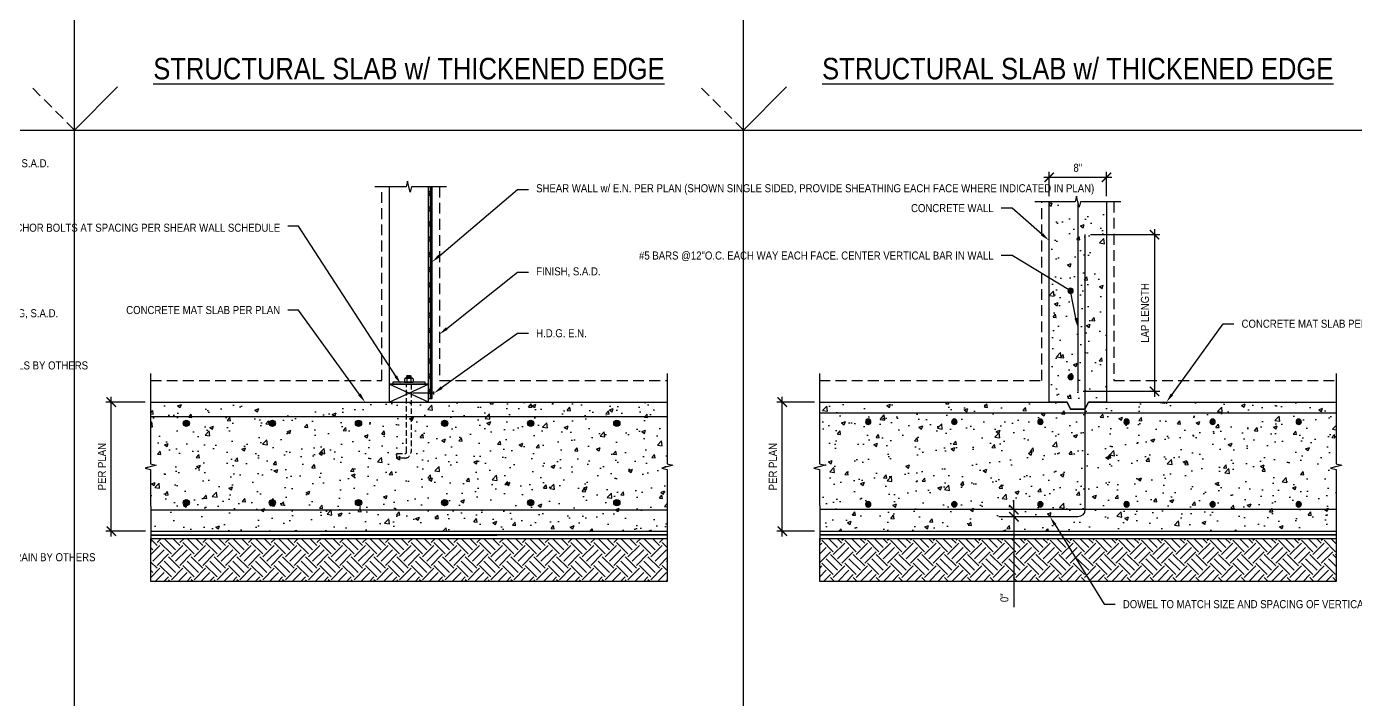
# Model space of a CAD drawing. Header units: inches. Extents: x -2661 to 42767, y -1222 to 9099.
# Drawn here: x -395.4 to -210.2, y 920.2 to 1014 of the extents above; entities that cross this region are included whole.
import ezdxf
from ezdxf import colors
from ezdxf.entities.mleader import LeaderData, LeaderLine
from ezdxf.math import Vec2, Vec3

# ---------------------------------------------------------------- set-up
doc = ezdxf.new("R2010")
doc.units = ezdxf.units.IN
doc.header["$LTSCALE"] = 12
doc.header["$MEASUREMENT"] = 0
doc.header["$PDMODE"] = 3
for name, pattern in [('HIDDEN', [0.375, 0.25, -0.125]), ('HIDDEN2', [0.1875, 0.125, -0.0625]), ('HIDDEN4', [0.09375, 0.0625, -0.03125])]:
    doc.linetypes.add(name, pattern=pattern)
doc.layers.get('0').update_dxf_attribs({"linetype": 'CONTINUOUS'})
doc.layers.get('DefPoints').update_dxf_attribs({"color": 251, "linetype": 'CONTINUOUS'})
for name, color, linetype, plot in [('DESIGNER COMMENTS', 221, 'CONTINUOUS', False), ('NON-PLOT', 253, 'CONTINUOUS', False), ('S-ANNO-GRID-NONPLOT', 251, 'CONTINUOUS', False)]:
    doc.layers.add(name, color=color, linetype=linetype, plot=plot)
for name, color, linetype in [('S-ANNO-DIMS', 2, 'CONTINUOUS'), ('S-ANNO-NOTE', 4, 'CONTINUOUS'), ('S-ARCH', 1, 'CONTINUOUS'), ('S-ARCH-FINISHES', 1, 'HIDDEN2'), ('S-BOLT', 2, 'CONTINUOUS'), ('S-BREAK', 2, 'CONTINUOUS'), ('S-CONC', 4, 'CONTINUOUS'), ('S-MEMBRANE', 6, 'HIDDEN'), ('S-NAIL', 2, 'CONTINUOUS'), ('S-REBAR', 7, 'CONTINUOUS'), ('S-SIMPSON', 2, 'CONTINUOUS'), ('S-WOOD', 3, 'CONTINUOUS')]:
    doc.layers.add(name, color=color, linetype=linetype)
doc.layers.add('S-ANNO-NONPLOT', color=253, linetype='CONTINUOUS', plot=False, transparency=0.5)
doc.layers.add('S-HATCH-SOIL', color=7, linetype='CONTINUOUS', true_color=0x8f8f8f, transparency=0.8)
doc.layers.add('S-HATCH2', color=2, linetype='CONTINUOUS', transparency=0.5)
doc.styles.add('Arial', font='arial.ttf', dxfattribs={"width": 0.85})
doc.dimstyles.new('DIM-12_Se', dxfattribs={"dimscale": 12, "dimtxt": 0.09375, "dimasz": 0.109375, "dimexe": 0.0625, "dimexo": 0.0625, "dimgap": 0.0625, "dimtad": 1, "dimdec": 4, "dimzin": 11, "dimdsep": 46, "dimlunit": 4, "dimtxsty": 'Arial', "dimblk": 'ARCHTICK', "dimcen": 0.125, "dimdle": 0.0625, "dimclrd": 256, "dimclre": 256, "dimclrt": 4, "dimadec": 0, "dimazin": 0, "dimtfac": 0.75, "dimtdec": 4, "dimtmove": 0, "dimatfit": 3, "dimfxl": 1, "dimfrac": 1, "dimtolj": 1, "dimtzin": 0, "dimarcsym": 0})
pattern_1 = [(50, (0, 0), (5.379451, -0.470641), [0.5625, -6.1875]), (355, (0, 0), (-1.040635, 5.64144), [0.45, -4.95]), (100.45144, (0.4483, -0.039), (4.338816, 5.1708), [0.478051, -5.258566]), (46.1842, (0, 1.5), (8.00431, -1.241395), [0.84375, -9.28125]), (96.6356, (0.667, 1.3966), (7.009965, 7.30589), [0.71708, -7.88785]), (351.1842, (0, 1.5), (7.009965, 7.30589), [0.675, -7.425]), (21, (0.75, 1.125), (4.476803, -3.019642), [0.5625, -6.1875]), (326, (0.75, 1.125), (1.824865, 5.438625), [0.45, -4.95]), (71.45144, (1.123, 0.8734), (6.301668, 2.418984), [0.47805, -5.258566]), (37.5, (0, 0), (0.091199, 2.496704), [0, -4.89, 0, -5.025, 0, -4.96875]), (7.5, (0, 0), (1.9730215, 2.958088), [0, -2.865, 0, -4.7775, 0, -1.89375]), (327.5, (-1.6725, 0), (4.0036683, -0.1691615), [0, -1.875, 0, -5.85, 0, -7.7625]), (317.5, (-2.4225, 0), (4.373896, 0.750787), [0, -2.4375, 0, -3.885, 0, -5.5125])]

# ---------------------------------------------------------------- blocks, each defined once
blk = doc.blocks.new('Se_24x36_STARTERS_GRID')
for p, q in [((-279.63, -92), (-279.63, 276)), ((-186.42, -92), (-186.42, 276)), ((-279.63, 0), (-273.63, 6)), ((-186.42, 0), (-180.42, 6)), ((-372.84, 0), (-279.63, 0)), ((-279.63, 0), (-186.42, 0)), ((-186.42, 0), (-93.21, 0))]:
    blk.add_line(p, q)
at = {"linetype": 'HIDDEN2'}
for p, q in [((-279.63, 0), (-285.63, 6)), ((-186.42, 0), (-192.42, 6))]:
    blk.add_line(p, q, dxfattribs=at)
blk = doc.blocks.new('_Integral')
at = {"color": 0, "linetype": 'ByBlock', "lineweight": -2}
for centre, start, end in [((0.44, -0.09), 102, 168), ((-0.44, 0.09), 282, 348)]:
    blk.add_arc(centre, 0.454, start, end, dxfattribs=at)
blk = doc.blocks.new('_ARCHTICK')
at = {"color": 0, "linetype": 'ByBlock', "const_width": 0.15}
blk.add_lwpolyline([(-0.5, -0.5), (0.5, 0.5)], dxfattribs=at)
blk = doc.blocks.new('*D2035')
at = {"layer": 'DefPoints', "color": 0, "transparency": 16777216}
for p in [(-244.91, 992.96), (-252.91, 989.56), (-244.91, 989.56)]:
    blk.add_point(p, dxfattribs=at)
at = {"layer": 'S-ANNO-DIMS', "lineweight": -2, "transparency": 16777216}
for p, q in [((-253.66, 992.96), (-244.16, 992.96)), ((-252.91, 990.31), (-252.91, 993.71)), ((-244.91, 990.31), (-244.91, 993.71))]:
    blk.add_line(p, q, dxfattribs=at)
at = {"layer": 'S-ANNO-DIMS', "lineweight": -2, "transparency": 16777216, "xscale": 1.3125, "yscale": 1.3125, "zscale": 1.3125, "rotation": 180}
blk.add_blockref('_ARCHTICK', (-252.91, 992.96), dxfattribs=at)
at = {"layer": 'S-ANNO-DIMS', "lineweight": -2, "transparency": 16777216, "xscale": 1.3125, "yscale": 1.3125, "zscale": 1.3125}
blk.add_blockref('_ARCHTICK', (-244.91, 992.96), dxfattribs=at)
at = {"layer": 'S-ANNO-DIMS', "color": 4, "transparency": 16777216, "insert": (-248.91, 994.28), "char_height": 1.125, "attachment_point": 5, "style": 'Arial'}
blk.add_mtext('\\A1;8"', dxfattribs=at)
blk = doc.blocks.new('*U521')
h = blk.add_hatch(color=256)
h.dxf.hatch_style = 1
h.paths.add_polyline_path([(0.375, 0, 1), (-0.375, 0, 1)])
at = {"color": 0}
blk.add_circle((0, 0), 0.375, dxfattribs=at)
blk = doc.blocks.new('*U287')
h = blk.add_hatch(color=256)
h.dxf.hatch_style = 1
h.paths.add_polyline_path([(0.4375, 0, 1), (-0.4375, 0, 1)])
at = {"color": 0}
blk.add_circle((0, 0), 0.4375, dxfattribs=at)
blk = doc.blocks.new('*U1292')
at = {"color": 3}
blk.add_line((0.2, 0.25), (-0.2, 0.25), dxfattribs=at)
blk.add_line((0, 0.25), (0, -2.75))
blk = doc.blocks.new('*U1287')
blk.add_lwpolyline([(2.5, -5.5), (0, -5.5), (0, 0), (2.5, 0)], close=True)
at = {"layer": 'S-WOOD', "color": 2}
for p, q in [((2.5, -5.5), (0, 0)), ((2.5, 0), (0, -5.5))]:
    blk.add_line(p, q, dxfattribs=at)
blk = doc.blocks.new('NUT-SM-THREADS-new')
for p, q in [((-0.94, 0.81), (-0.94, 0)), ((-0.94, 0), (-0.84, 0)), ((-0.84, 0), (0.84, 0)), ((-0.7, 0.94), (0.7, 0.94)), ((0.39, 1.44), (-0.5, 1.44)), ((-0.5, 1.44), (-0.39, 1.37)), ((-0.5, 1.31), (-0.39, 1.37)), ((0.5, 1.25), (-0.5, 1.31)), ((-0.5, 1.31), (-0.39, 1.25)), ((-0.5, 1.19), (-0.39, 1.25)), ((0.5, 1.12), (-0.5, 1.19)), ((-0.5, 1.19), (-0.39, 1.12)), ((-0.5, 1.06), (-0.39, 1.12)), ((0.5, 1), (-0.5, 1.06)), ((-0.5, 1.06), (-0.39, 1)), ((-0.5, 0.94), (-0.39, 1)), ((-0.47, 0.81), (-0.47, 0)), ((-0.39, 1.37), (0.39, 1.31)), ((-0.39, 1.25), (0.39, 1.19)), ((-0.39, 1.12), (0.39, 1.06)), ((-0.39, 1), (0.39, 0.94)), ((0.5, 1.37), (-0.09, 1.41)), ((0.39, 1.44), (0.39, 1.44)), ((0.39, 1.44), (0.5, 1.37)), ((0.39, 1.31), (0.5, 1.37)), ((0.39, 1.31), (0.5, 1.25)), ((0.39, 1.19), (0.5, 1.25)), ((0.39, 1.19), (0.5, 1.12)), ((0.39, 1.06), (0.5, 1.12)), ((0.39, 1.06), (0.5, 1)), ((0.39, 0.94), (0.5, 1)), ((0.47, 0.81), (0.47, 0)), ((0.84, 0), (0.94, 0)), ((0.94, 0.81), (0.94, 0))]:
    blk.add_line(p, q)
for centre, radius, start, end in [((-0.7, 0.65), 0.283, 33.8901, 146.1099), ((0, -0.01), 0.943, 60.1583, 119.8417), ((0.7, 0.65), 0.283, 33.8901, 146.1099)]:
    blk.add_arc(centre, radius, start, end)
blk = doc.blocks.new('NUT-w-4.5in-WASHER')
at = {"layer": 'S-BOLT'}
blk.add_lwpolyline([(-2.25, 0), (2.25, 0), (2.25, 0.25), (-2.25, 0.25)], close=True, dxfattribs=at)
at = {"layer": 'S-BOLT', "xscale": 0.625, "yscale": 0.625, "zscale": 0.625}
blk.add_blockref('NUT-SM-THREADS-new', (0, 0.25), dxfattribs=at)
blk = doc.blocks.new('*D2036')
at = {"layer": 'DefPoints', "color": 0, "transparency": 16777216}
for p in [(-383.61, 961.64), (-378.12, 961.64), (-378.11, 943.64)]:
    blk.add_point(p, dxfattribs=at)
at = {"layer": 'S-ANNO-DIMS', "lineweight": -2, "transparency": 16777216}
for p, q in [((-378.87, 961.64), (-384.36, 961.64)), ((-383.61, 942.89), (-383.61, 962.39)), ((-378.86, 943.64), (-384.36, 943.64))]:
    blk.add_line(p, q, dxfattribs=at)
at = {"layer": 'S-ANNO-DIMS', "lineweight": -2, "transparency": 16777216, "xscale": 1.3125, "yscale": 1.3125, "zscale": 1.3125}
for p, rotation in [((-383.61, 961.64), 90), ((-383.61, 943.64), 270)]:
    blk.add_blockref('_ARCHTICK', p, dxfattribs=dict(at, rotation=rotation))
at = {"layer": 'S-ANNO-DIMS', "color": 4, "transparency": 16777216, "insert": (-384.92, 952.64), "char_height": 1.125, "attachment_point": 5, "rotation": 90, "style": 'Arial'}
blk.add_mtext('\\A1;PER PLAN', dxfattribs=at)
blk = doc.blocks.new('*D2019')
at = {"layer": 'DefPoints', "color": 0, "transparency": 16777216}
for p in [(-290.1, 961.64), (-284.88, 961.64), (-284.88, 943.64)]:
    blk.add_point(p, dxfattribs=at)
at = {"layer": 'S-ANNO-DIMS', "lineweight": -2, "transparency": 16777216}
for p, q in [((-285.63, 961.64), (-290.85, 961.64)), ((-290.1, 942.89), (-290.1, 962.39)), ((-285.63, 943.64), (-290.85, 943.64))]:
    blk.add_line(p, q, dxfattribs=at)
at = {"layer": 'S-ANNO-DIMS', "lineweight": -2, "transparency": 16777216, "xscale": 1.3125, "yscale": 1.3125, "zscale": 1.3125}
for p, rotation in [((-290.1, 961.64), 90), ((-290.1, 943.64), 270)]:
    blk.add_blockref('_ARCHTICK', p, dxfattribs=dict(at, rotation=rotation))
at = {"layer": 'S-ANNO-DIMS', "color": 4, "transparency": 16777216, "insert": (-291.41, 952.64), "char_height": 1.125, "attachment_point": 5, "rotation": 90, "style": 'Arial'}
blk.add_mtext('\\A1;PER PLAN', dxfattribs=at)
blk = doc.blocks.new('*D2037')
at = {"layer": 'DefPoints', "color": 0, "transparency": 16777216}
for p in [(-257.82, 946.65), (-257.14, 946.65), (-256.25, 945.65)]:
    blk.add_point(p, dxfattribs=at)
at = {"layer": 'S-ANNO-DIMS', "lineweight": -2, "transparency": 16777216}
for p, q in [((-257.89, 946.65), (-258.57, 946.65)), ((-257.82, 946.65), (-257.82, 947.96)), ((-257.82, 946.65), (-257.82, 945.65)), ((-257, 945.65), (-258.57, 945.65)), ((-257.82, 945.65), (-257.82, 933.07))]:
    blk.add_line(p, q, dxfattribs=at)
at = {"layer": 'S-ANNO-DIMS', "lineweight": -2, "transparency": 16777216, "xscale": 1.3125, "yscale": 1.3125, "zscale": 1.3125}
for p, rotation in [((-257.82, 946.65), 270), ((-257.82, 945.65), 90)]:
    blk.add_blockref('_ARCHTICK', p, dxfattribs=dict(at, rotation=rotation))
at = {"layer": 'S-ANNO-DIMS', "color": 4, "transparency": 16777216, "insert": (-259.14, 934.37), "char_height": 1.125, "attachment_point": 5, "rotation": 90, "style": 'Arial'}
blk.add_mtext('\\A1;0"', dxfattribs=at)
blk = doc.blocks.new('*D2174')
at = {"layer": 'DefPoints', "color": 0, "transparency": 16777216}
for p in [(-247.91, 984.98), (-248.91, 963.14), (-238.22, 963.14)]:
    blk.add_point(p, dxfattribs=at)
at = {"layer": 'S-ANNO-DIMS', "lineweight": -2, "transparency": 16777216}
for p, q in [((-238.22, 985.73), (-238.22, 962.39)), ((-247.16, 984.98), (-237.47, 984.98)), ((-248.16, 963.14), (-237.47, 963.14))]:
    blk.add_line(p, q, dxfattribs=at)
at = {"layer": 'S-ANNO-DIMS', "lineweight": -2, "transparency": 16777216, "xscale": 1.3125, "yscale": 1.3125, "zscale": 1.3125}
for p, rotation in [((-238.22, 984.98), 90), ((-238.22, 963.14), 270)]:
    blk.add_blockref('_ARCHTICK', p, dxfattribs=dict(at, rotation=rotation))
at = {"layer": 'S-ANNO-DIMS', "color": 4, "transparency": 16777216, "insert": (-239.55, 974.06), "char_height": 1.125, "attachment_point": 5, "rotation": 90, "style": 'Arial'}
blk.add_mtext('\\A1;LAP LENGTH', dxfattribs=at)

msp = doc.modelspace()

# ---------------------------------------------------------------- hatches: boundary and pattern name
at = {"layer": 'S-HATCH-SOIL'}
h = msp.add_hatch(dxfattribs=at)
h.set_pattern_fill('EARTH', color=256, scale=9, angle=45, style=0)
h.set_pattern_definition([(45, (-28136.8284, -862.1279), (0, 3.18198052), [2.25, -2.25]), (45, (-28137.425, -861.5313), (0, 3.18198052), [2.25, -2.25]), (45, (-28138.0217, -860.9346), (0, 3.18198052), [2.25, -2.25]), (135, (-28138.0217, -860.537), (-3.18198052, 4e-16), [2.25, -2.25]), (135, (-28137.425, -859.9403), (-3.18198052, 4e-16), [2.25, -2.25]), (135, (-28136.8284, -859.3437), (-3.18198052, 4e-16), [2.25, -2.25])])
h.paths.add_polyline_path([(-378.09951, 942.63851), (-306.12272, 942.63851), (-306.12272, 936.63851), (-378.09951, 936.63851)])
h = msp.add_hatch(dxfattribs=at)
h.set_pattern_fill('EARTH', color=256, scale=9, angle=45, style=0)
h.set_pattern_definition([(45, (-3842.4329, -623.1635), (2e-16, 3.1819805), [2.25, -2.25]), (45, (-3843.0295, -622.567), (2e-16, 3.1819805), [2.25, -2.25]), (45, (-3843.626, -621.9703), (2e-16, 3.1819805), [2.25, -2.25]), (135, (-3843.626, -621.5725), (-3.1819805, 7e-16), [2.25, -2.25]), (135, (-3843.0295, -620.976), (-3.1819805, 7e-16), [2.25, -2.25]), (135, (-3842.4329, -620.3793), (-3.1819805, 7e-16), [2.25, -2.25])])
h.paths.add_polyline_path([(-284.8745, 942.63851), (-212.91363, 942.63851), (-212.91363, 936.63851), (-284.8745, 936.63851)])
at = {"layer": 'S-HATCH2'}
h = msp.add_hatch(dxfattribs=at)
h.set_pattern_fill('AR-CONC', color=256, scale=0.75, style=0)
h.set_pattern_definition([(50, (-1256.657, 2171.4186), (5.379451, -0.470641), [0.5625, -6.1875]), (355, (-1256.657, 2171.4186), (-1.040635, 5.641441), [0.45, -4.95]), (100.45144, (-1256.209, 2171.3794), (4.338816, 5.1708), [0.478051, -5.258566]), (46.1842, (-1256.657, 2172.9186), (8.00431, -1.241395), [0.84375, -9.28125]), (96.63564, (-1255.99, 2172.815), (7.009965, 7.30589), [0.717078, -7.887853]), (351.18416, (-1256.657, 2172.919), (7.009965, 7.30589), [0.675, -7.425]), (21, (-1255.907, 2172.5436), (4.476803, -3.019642), [0.5625, -6.1875]), (326, (-1255.907, 2172.5436), (1.824865, 5.438625), [0.45, -4.95]), (71.45144, (-1255.534, 2172.292), (6.301668, 2.418984), [0.478051, -5.258566]), (37.5, (-1256.6572, 2171.4186), (0.091199, 2.496704), [0, -4.89, 0, -5.025, 0, -4.96875]), (7.5, (-1256.6572, 2171.4186), (1.9730215, 2.958088), [0, -2.865, 0, -4.7775, 0, -1.89375]), (327.5, (-1258.3297, 2171.4186), (4.0036683, -0.1691615), [0, -1.875, 0, -5.85, 0, -7.7625]), (317.5, (-1259.0797, 2171.4186), (4.373896, 0.750787), [0, -2.4375, 0, -3.885, 0, -5.5125])])
h.paths.add_polyline_path([(-244.91363, 989.56197), (-248.53505, 989.56197), (-248.72434, 988.78362), (-249.10291, 990.34033), (-249.2922, 989.56197), (-252.91363, 989.56197), (-252.91363, 961.63851), (-250.41363, 961.63851), (-249.91363, 960.63851), (-247.91363, 960.63851), (-247.41363, 961.63851), (-244.91363, 961.63851)])
h = msp.add_hatch(dxfattribs=at)
h.set_pattern_fill('AR-CONC', color=256, scale=0.75, style=0)
h.set_pattern_definition(pattern_1)
h.paths.add_polyline_path([(-378.12272, 961.63851), (-378.12272, 953.01709), (-377.34437, 952.8278), (-378.90108, 952.44922), (-378.12272, 952.25994), (-378.10936, 943.63851), (-306.12058, 943.63851), (-306.12617, 952.25994), (-306.90452, 952.44922), (-305.34782, 952.8278), (-306.12617, 953.01709), (-306.12617, 961.63851)])
h = msp.add_hatch(dxfattribs=at)
h.set_pattern_fill('AR-CONC', color=256, scale=0.75, style=0)
h.set_pattern_definition(pattern_1)
h.paths.add_polyline_path([(-212.91363, 952.25994), (-213.69198, 952.44922), (-212.13527, 952.8278), (-212.91363, 953.01709), (-212.91363, 961.63851), (-247.41363, 961.63851), (-247.91363, 960.63851), (-249.91363, 960.63851), (-250.41363, 961.63851), (-284.91363, 961.63851), (-284.91363, 953.01709), (-284.13527, 952.8278), (-285.69198, 952.44922), (-284.91363, 952.25994), (-284.8803, 943.63851), (-212.91363, 943.63851)])
at = {"layer": 'S-WOOD'}
h = msp.add_hatch(dxfattribs=at)
h.set_pattern_fill('PLAST', color=1, scale=6, angle=-45, style=0)
h.set_pattern_definition([(315, (-339.386, 963.0135), (1.06066, 1.06066), []), (315, (-339.2535, 963.1461), (1.06066, 1.06066), []), (315, (-339.1209, 963.2787), (1.06066, 1.06066), [])])
h.paths.add_polyline_path([(-339.38605, 991.65514), (-339.38605, 962.13851), (-338.88605, 962.13851), (-338.88605, 991.65514)])

# ---------------------------------------------------------------- linework, layer by layer
at = {"layer": 'NON-PLOT'}
msp.add_line((-284.91363, 943.13851), (-212.91363, 943.13851), dxfattribs=at)
at = {"layer": 'S-ANNO-NONPLOT', "linetype": 'ByBlock'}
msp.add_lwpolyline([(-284.8745, 942.63851), (-212.91363, 942.63851), (-212.91363, 936.63851), (-284.8745, 936.63851)], close=True, dxfattribs=at)
at = {"layer": 'S-ANNO-NOTE', "linetype": 'HIDDEN2', "const_width": 0.25}
msp.add_lwpolyline([(-306.12272, 943.13851), (-378.11373, 943.08665)], dxfattribs=at)
at = {"layer": 'S-ARCH', "linetype": 'HIDDEN2'}
for points in [[(-378.12272, 964.63851), (-345.88605, 964.63851), (-345.88605, 991.65514)], [(-337.88605, 991.65514), (-337.88605, 964.63851), (-306.12617, 964.63851)]]:
    msp.add_lwpolyline(points, dxfattribs=at)
at = {"layer": 'S-ARCH-FINISHES'}
for points in [[(-284.91363, 964.63851), (-253.91363, 964.63851), (-253.91363, 989.56197)], [(-243.91363, 989.56197), (-243.91363, 964.63851), (-212.91363, 964.63851)]]:
    msp.add_lwpolyline(points, dxfattribs=at)
at = {"layer": 'S-BREAK'}
for points in [[(-336.88605, 991.65514), (-341.75748, 991.65514), (-341.94677, 990.87679), (-342.32534, 992.4335), (-342.51463, 991.65514), (-346.88605, 991.65514)], [(-242.91363, 989.56197), (-248.53505, 989.56197), (-248.72434, 988.78362), (-249.10291, 990.34033), (-249.2922, 989.56197), (-254.91363, 989.56197)], [(-378.12272, 965.63851), (-378.12272, 953.01709), (-377.34437, 952.8278), (-378.90108, 952.44922), (-378.12272, 952.25994), (-378.10696, 942.08666)], [(-306.12617, 965.63851), (-306.12617, 953.01709), (-305.34782, 952.8278), (-306.90452, 952.44922), (-306.12617, 952.25994), (-306.1196, 942.13851)], [(-284.91363, 965.63851), (-284.91363, 953.01709), (-284.13527, 952.8278), (-285.69198, 952.44922), (-284.91363, 952.25994), (-284.8745, 942.13851)], [(-212.91363, 965.63851), (-212.91363, 953.01709), (-212.13527, 952.8278), (-213.69198, 952.44922), (-212.91363, 952.25994), (-212.91363, 942.13851)]]:
    msp.add_lwpolyline(points, dxfattribs=at)
at = {"layer": 'S-CONC'}
for p, q in [((-378.12272, 961.63851), (-306.12617, 961.63851)), ((-378.11895, 943.63851), (-306.1224, 943.63851)), ((-284.91363, 943.63851), (-212.91363, 943.63851))]:
    msp.add_line(p, q, dxfattribs=at)
for points in [[(-244.91363, 989.56197), (-244.91363, 961.63851), (-247.41363, 961.63851), (-247.91363, 960.63851), (-249.91363, 960.63851), (-250.41363, 961.63851), (-252.91363, 961.63851), (-252.91363, 989.56197)], [(-284.91363, 961.63851), (-250.41363, 961.63851), (-249.91363, 960.63851), (-247.91363, 960.63851), (-247.41363, 961.63851), (-212.91363, 961.63851)]]:
    msp.add_lwpolyline(points, dxfattribs=at)
at = {"layer": 'S-HATCH-SOIL'}
msp.add_line((-378.11895, 943.63851), (-306.1224, 943.63851), dxfattribs=at)
msp.add_lwpolyline([(-378.09951, 942.63851), (-306.12272, 942.63851), (-306.12272, 936.63851), (-378.09951, 936.63851)], close=True, dxfattribs=at)
at = {"layer": 'S-MEMBRANE', "color": 4, "linetype": 'HIDDEN2', "const_width": 0.25}
msp.add_lwpolyline([(-284.91363, 943.13851), (-284.91363, 943.13851), (-212.91363, 943.13851)], dxfattribs=at)
at = {"layer": 'S-REBAR'}
for p, q in [((-248.91363, 989.56197), (-248.91363, 963.13851)), ((-378.12272, 959.63851), (-306.12617, 959.63851)), ((-378.11895, 946.63854), (-306.1224, 946.63854))]:
    msp.add_line(p, q, dxfattribs=at)
at = {"layer": 'S-REBAR', "color": 7, "linetype": 'Continuous'}
for p, q in [((-284.91363, 960.13851), (-212.91363, 960.13851)), ((-212.91363, 946.64866), (-284.91363, 946.64866))]:
    msp.add_line(p, q, dxfattribs=at)
at = {"layer": 'S-REBAR'}
msp.add_lwpolyline([(-247.91363, 984.97693), (-247.91363, 946.64866, -0.414213562), (-248.91363, 945.64866), (-259.91363, 945.64866)], format="xyb", dxfattribs=at)
at = {"layer": 'S-SIMPSON', "linetype": 'HIDDEN4'}
msp.add_lwpolyline([(-343.7923, 954.45101), (-342.69855, 954.45101, 0.414213562), (-342.44855, 954.70101), (-342.44855, 964.13851), (-341.82355, 964.13851), (-341.82355, 954.70101, -0.414213562), (-342.69855, 953.82601), (-343.7923, 953.82601)], format="xyb", close=True, dxfattribs=at)
at = {"layer": 'S-WOOD', "color": 1}
msp.add_line((-339.13605, 991.65514), (-339.13605, 962.13851), dxfattribs=at)
at = {"layer": 'S-WOOD'}
msp.add_lwpolyline([(-344.88605, 991.65514), (-344.88605, 964.13851), (-339.38605, 964.13851), (-339.38605, 991.65514)], dxfattribs=at)
msp.add_lwpolyline([(-339.38605, 991.65514), (-339.38605, 962.13851), (-338.88605, 962.13851), (-338.88605, 991.65514)], close=True, dxfattribs=at)

# ---------------------------------------------------------------- block references
at = {"layer": 'S-ANNO-GRID-NONPLOT'}
msp.add_blockref('Se_24x36_STARTERS_GRID', (-109.09998, 999.54657), dxfattribs=at)
at = {"layer": 'S-NAIL', "color": 1, "rotation": 270}
msp.add_blockref('*U1292', (-338.88605, 962.88851), dxfattribs=at)
at = {"layer": 'S-REBAR', "linetype": 'ByBlock', "xscale": -1, "rotation": 180}
for p in [(-249.91363, 977.13851), (-249.91363, 965.13851), (-278.12061, 958.88851), (-266.12061, 958.88851), (-254.12061, 958.88851), (-242.12061, 958.88851), (-230.12061, 958.88851), (-218.12061, 958.88851), (-278.12061, 947.38851), (-266.12061, 947.38851), (-254.12061, 947.38851), (-242.12061, 947.38851), (-230.12061, 947.38851), (-218.12061, 947.38851)]:
    msp.add_blockref('*U521', p, dxfattribs=at)
at = {"layer": 'S-REBAR', "linetype": 'ByBlock'}
for p in [(-373.15605, 958.68031), (-361.15605, 958.68031), (-349.15605, 958.68031), (-337.15605, 958.68031), (-325.15605, 958.68031), (-313.15605, 958.68031), (-373.15228, 947.61502), (-361.15228, 947.61502), (-349.15228, 947.61502), (-337.15228, 947.61502), (-325.15228, 947.61502), (-313.15228, 947.61502)]:
    msp.add_blockref('*U287', p, dxfattribs=at)
at = {"layer": 'S-SIMPSON'}
msp.add_blockref('NUT-w-4.5in-WASHER', (-342.13605, 964.13851), dxfattribs=at)
at = {"layer": 'S-WOOD', "xscale": -1, "rotation": 90}
msp.add_blockref('*U1287', (-344.88605, 964.13851), dxfattribs=at)

# ---------------------------------------------------------------- texts
at = {"layer": 'S-ANNO-NOTE', "color": 191, "char_height": 3, "width": 80.1960743, "attachment_point": 5, "style": 'Arial'}
for insert in [(-342.13227, 1008.0842), (-248.92317, 1008.0842)]:
    msp.add_mtext('{\\LSTRUCTURAL SLAB w/ THICKENED EDGE}', dxfattribs=dict(at, insert=insert))

# ---------------------------------------------------------------- dimensions: what is measured, and where the dimension line sits
at = {"layer": 'S-ANNO-DIMS'}
dim = msp.add_linear_dim(base=(-244.91363, 992.95974), p1=(-252.91363, 989.56197), p2=(-244.91363, 989.56197), angle=0, dimstyle='DIM-12_Se', dxfattribs=at)
dim.commit()
dim.dimension.update_dxf_attribs({"geometry": '*D2035', "text_midpoint": (-248.91363, 994.28413)})
for base, p1, p2, text, picture, middle in [((-238.22272, 963.13851), (-247.91363, 984.97693), (-248.91363, 963.13851), 'LAP LENGTH', '*D2174', (-239.5544, 974.05772)), ((-383.6111, 961.63851), (-378.10936, 943.63851), (-378.11557, 961.63851), 'PER PLAN', '*D2036', (-384.92398, 952.63851)), ((-290.10098, 961.63851), (-284.88187, 943.63851), (-284.88317, 961.63851), 'PER PLAN', '*D2019', (-291.41386, 952.63851))]:
    dim = msp.add_linear_dim(base=base, p1=p1, p2=p2, angle=90, text=text, dimstyle='DIM-12_Se', dxfattribs=at)
    dim.commit()
    dim.dimension.update_dxf_attribs({"geometry": picture, "text_midpoint": middle})
dim = msp.add_linear_dim(base=(-257.81877, 946.64866), p1=(-256.24916, 945.64866), p2=(-257.14364, 946.64866), angle=90, text='0"', dimstyle='DIM-12_Se', dxfattribs=at)
dim.commit()
dim.dimension.update_dxf_attribs({"geometry": '*D2037', "text_midpoint": (-257.81877, 934.37343), "dimtype": 160})

# ---------------------------------------------------------------- leaders
at = {"layer": 'DESIGNER COMMENTS'}
ml = msp.add_multileader_mtext('Standard', dxfattribs=at)
ml.set_content('\\A1;{\\C221;**OR REMOVE BLOCKING  AND CHECK STEEL BEAM FOR COMPRESSION/FULLY UNBRACED**}', color=4, style='Arial')
ml.set_leader_properties(color=2)
ml.build(insert=Vec2(0, 0))
ml.multileader.update_dxf_attribs({"dogleg_length": 0.36, "arrow_head_size": 1.3125, "scale": 12})
ctx = ml.context
ctx.base_point, ctx.scale, ctx.char_height, ctx.arrow_head_size, ctx.landing_gap_size, ctx.plane_origin = Vec3(-821.89359, 2812.87241), 12, 1.125, 1.3125, 1.08, Vec3(-798.84089, 3112.57783)
ctx.text_align_type = 2
notes = []
notes.append((ctx, [(0, (0, 0, 0), (0, 0), (1, 0), 1, [])]))
ctx.mtext.insert, ctx.mtext.width, ctx.mtext.alignment, ctx.mtext.flow_direction = Vec3(-803.19341, 2813.4445), 18.6130968, 3, 5
ml = msp.add_multileader_mtext('Standard', dxfattribs=at)
ml.set_content('\\A1;{\\C221;**OR REMOVE BLOCKING  AND CHECK STEEL BEAM FOR COMPRESSION/FULLY UNBRACED**}', color=4, style='Arial')
ml.set_leader_properties(color=2)
ml.build(insert=Vec2(0, 0))
ml.multileader.update_dxf_attribs({"dogleg_length": 0.36, "arrow_head_size": 1.3125, "scale": 12})
ctx = ml.context
ctx.base_point, ctx.scale, ctx.char_height, ctx.arrow_head_size, ctx.landing_gap_size, ctx.plane_origin = Vec3(-919.29777, 2809.54938), 12, 1.125, 1.3125, 1.08, Vec3(-896.24507, 3109.25481)
ctx.text_align_type = 2
notes.append((ctx, [(0, (0, 0, 0), (0, 0), (1, 0), 1, [])]))
ctx.mtext.insert, ctx.mtext.width, ctx.mtext.alignment, ctx.mtext.flow_direction = Vec3(-900.59759, 2810.12148), 18.6130968, 3, 5
ml = msp.add_multileader_mtext('Standard', dxfattribs=at)
ml.set_content('\\A1;{\\C221;**OR REMOVE BLOCKING  AND CHECK STEEL BEAM FOR COMPRESSION/FULLY UNBRACED**}', color=4, style='Arial')
ml.set_leader_properties(color=2)
ml.build(insert=Vec2(0, 0))
ml.multileader.update_dxf_attribs({"dogleg_length": 0.36, "arrow_head_size": 1.3125, "scale": 12})
ctx = ml.context
ctx.base_point, ctx.scale, ctx.char_height, ctx.arrow_head_size, ctx.landing_gap_size, ctx.plane_origin = Vec3(-801.79391, 2704.25533), 12, 1.125, 1.3125, 1.08, Vec3(-778.74122, 3003.96076)
ctx.text_align_type = 2
notes.append((ctx, [(0, (0, 0, 0), (0, 0), (1, 0), 1, [])]))
ctx.mtext.insert, ctx.mtext.width, ctx.mtext.alignment, ctx.mtext.flow_direction = Vec3(-783.09374, 2704.82743), 18.6130968, 3, 5
ml = msp.add_multileader_mtext('Standard', dxfattribs=at)
ml.set_content('\\A1;{\\C221;**OR REMOVE BLOCKING  AND CHECK STEEL BEAM FOR COMPRESSION/FULLY UNBRACED**}', color=4, style='Arial')
ml.set_leader_properties(color=2)
ml.build(insert=Vec2(0, 0))
ml.multileader.update_dxf_attribs({"dogleg_length": 0.36, "arrow_head_size": 1.3125, "scale": 12})
ctx = ml.context
ctx.base_point, ctx.scale, ctx.char_height, ctx.arrow_head_size, ctx.landing_gap_size, ctx.plane_origin = Vec3(-899.76304, 2702.80006), 12, 1.125, 1.3125, 1.08, Vec3(-876.71034, 3002.50548)
ctx.text_align_type = 2
notes.append((ctx, [(0, (0, 0, 0), (0, 0), (1, 0), 1, [])]))
ctx.mtext.insert, ctx.mtext.width, ctx.mtext.alignment, ctx.mtext.flow_direction = Vec3(-881.06286, 2703.37215), 18.6130968, 3, 5
ml = msp.add_multileader_mtext('Standard', dxfattribs=at)
ml.set_content('\\A1;{\\C221;**OR REMOVE BLOCKING  AND CHECK STEEL BEAM FOR COMPRESSION/FULLY UNBRACED**}', color=4, style='Arial')
ml.set_leader_properties(color=2)
ml.build(insert=Vec2(0, 0))
ml.multileader.update_dxf_attribs({"dogleg_length": 0.36, "arrow_head_size": 1.3125, "scale": 12})
ctx = ml.context
ctx.base_point, ctx.scale, ctx.char_height, ctx.arrow_head_size, ctx.landing_gap_size, ctx.plane_origin = Vec3(-912.68205, 2632.22233), 12, 1.125, 1.3125, 1.08, Vec3(-889.62935, 2924.45911)
ctx.text_align_type = 2
notes.append((ctx, [(0, (0, 0, 0), (0, 0), (1, 0), 1, [])]))
ctx.mtext.insert, ctx.mtext.width, ctx.mtext.alignment, ctx.mtext.flow_direction = Vec3(-893.98187, 2632.79442), 18.6130968, 3, 5
at = {"layer": 'S-ANNO-NOTE'}
ml = msp.add_multileader_mtext('Standard', dxfattribs=at)
ml.set_content('PROPERTY LINE, S.A.D.', color=4, style='Arial')
ml.set_leader_properties(color=2)
ml.build(insert=Vec2(0, 0))
ml.multileader.update_dxf_attribs({"dogleg_length": 0.125, "arrow_head_size": 1.3125, "scale": 12})
ctx = ml.context
ctx.base_point, ctx.scale, ctx.char_height, ctx.arrow_head_size, ctx.landing_gap_size, ctx.plane_origin = Vec3(-408.63832, 994.9097), 12, 1.125, 1.3125, 1.08, Vec3(-452.36017, 1297.44843)
notes.append((ctx, [(0, (1, 1, 0), (-410.13832, 994.9097), (1, 0), 1.5, [(0, [(-418.85706, 994.9097)], 0, [])])]))
ctx.mtext.insert, ctx.mtext.width, ctx.mtext.defined_height, ctx.mtext.flow_direction = Vec3(-407.55832, 995.4818), 13.9193896, 1.98475, 5
ml = msp.add_multileader_mtext('Standard', dxfattribs=at)
ml.set_content('{\\C256;SHEAR WALL w/ E.N. PER PLAN (SHOWN SINGLE SIDED, PROVIDE SHEATHING EACH FACE WHERE INDICATED IN PLAN)}', color=4, style='Arial')
ml.set_leader_properties(color=2)
ml.build(insert=Vec2(0, 0))
ml.multileader.update_dxf_attribs({"dogleg_length": 0.36, "arrow_head_size": 1.3125, "scale": 12})
ctx = ml.context
ctx.base_point, ctx.scale, ctx.char_height, ctx.arrow_head_size, ctx.landing_gap_size, ctx.plane_origin = Vec3(-325.47878, 991.26996), 12, 1.125, 1.3125, 1.08, Vec3(-370.68557, 1281.66847)
notes.append((ctx, [(0, (1, 1, 0), (-326.97878, 991.26996), (1, 0), 1.5, [(0, [(-338.88605, 981.17245)], 0, [])])]))
ctx.mtext.insert, ctx.mtext.width, ctx.mtext.defined_height, ctx.mtext.flow_direction = Vec3(-324.39878, 991.99784), 24.24649, 3.69153, 5
ml = msp.add_multileader_mtext('Standard', dxfattribs=at)
ml.set_content('CONCRETE WALL', color=4, style='Arial')
ml.set_leader_properties(color=2)
ml.build(insert=Vec2(0, 0))
ml.multileader.update_dxf_attribs({"dogleg_length": 0.36, "arrow_head_size": 1.3125, "scale": 12})
ctx = ml.context
ctx.base_point, ctx.scale, ctx.char_height, ctx.arrow_head_size, ctx.landing_gap_size, ctx.plane_origin, ctx.plane_x_axis, ctx.plane_y_axis = Vec3(-273.12295, 988.66051), 12, 1.125, 1.3125, 1.08, Vec3(-220.61411, 1297.82561), Vec3(1, 0, 0), Vec3(0, 1, 0)
ctx.text_align_type = 2
notes.append((ctx, [(0, (1, 1, 0), (-258.0721, 988.66051), (-1, 0, 0), 1.5, [(0, [(-252.91363, 984.14755)], 0, [])])]))
ctx.mtext.insert, ctx.mtext.text_direction, ctx.mtext.width, ctx.mtext.defined_height, ctx.mtext.alignment, ctx.mtext.flow_direction = Vec3(-260.6521, 989.2326), Vec3(1, 0, 0), 17.75, 3.69153, 3, 5
ml = msp.add_multileader_mtext('Standard', dxfattribs=at)
ml.set_content('\\A1;P.T. 3x SILL PLATE w/ H.D.G. {\\H0.7x;\\S5#8;}"%%C ANCHOR BOLTS AT SPACING PER SHEAR WALL SCHEDULE', color=4, style='Arial')
ml.set_leader_properties(color=2)
ml.build(insert=Vec2(0, 0))
ml.multileader.update_dxf_attribs({"dogleg_length": 0.36, "arrow_head_size": 1.3125, "scale": 12})
ctx = ml.context
ctx.base_point, ctx.scale, ctx.char_height, ctx.arrow_head_size, ctx.landing_gap_size, ctx.plane_origin = Vec3(-377.2838, 986.15116), 12, 1.125, 1.3125, 1.08, Vec3(-388.72971, 1259.6913)
ctx.text_align_type = 2
notes.append((ctx, [(1, (1, 1, 0), (-357.498, 986.15116), (-1, 0), 1.5, [(0, [(-343.25386, 964.13851)], 0, [])])]))
ctx.mtext.insert, ctx.mtext.width, ctx.mtext.alignment, ctx.mtext.flow_direction = Vec3(-360.078, 986.72325), 16.1970532, 3, 5
ml = msp.add_multileader_mtext('Standard', dxfattribs=at)
ml.set_content('#5 BARS @12"O.C. EACH WAY EACH FACE. CENTER VERTICAL BAR IN WALL', color=4, style='Arial')
ml.set_leader_properties(color=2)
ml.build(insert=Vec2(0, 0))
ml.multileader.update_dxf_attribs({"dogleg_length": 0.36, "arrow_head_size": 1.3125, "scale": 12})
ctx = ml.context
ctx.base_point, ctx.scale, ctx.char_height, ctx.arrow_head_size, ctx.landing_gap_size, ctx.plane_origin, ctx.plane_x_axis, ctx.plane_y_axis = Vec3(-273.53063, 982.05899), 12, 1.125, 1.3125, 1.08, Vec3(-221.35738, 1284.67922), Vec3(1, 0, 0), Vec3(0, 1, 0)
ctx.text_align_type = 2
notes.append((ctx, [(0, (1, 1, 0), (-258.0721, 982.05899), (-1, 0, 0), 1.5, [(1, [(-248.91363, 972.03432), (-249.91363, 977.13851)], 0, [])])]))
ctx.mtext.insert, ctx.mtext.text_direction, ctx.mtext.width, ctx.mtext.defined_height, ctx.mtext.alignment, ctx.mtext.flow_direction = Vec3(-260.6521, 982.62149), Vec3(1, 0, 0), 13.4334436, 3.48359, 3, 5
ml = msp.add_multileader_mtext('Standard', dxfattribs=at)
ml.set_content('{\\C4;FINISH, S.A.D.}', color=4, style='Arial')
ml.set_leader_properties(color=2)
ml.build(insert=Vec2(0, 0))
ml.multileader.update_dxf_attribs({"dogleg_length": 0.125, "arrow_head_size": 1.3125, "scale": 12})
ctx = ml.context
ctx.base_point, ctx.scale, ctx.char_height, ctx.arrow_head_size, ctx.landing_gap_size, ctx.plane_origin = Vec3(-325.47878, 979.74346), 12, 1.125, 1.3125, 1.08, Vec3(-370.68557, 1279.99652)
notes.append((ctx, [(0, (1, 1, 0), (-326.97878, 979.74346), (1, 0), 1.5, [(0, [(-337.88605, 971.07707)], 0, [])])]))
ctx.mtext.insert, ctx.mtext.width, ctx.mtext.flow_direction = Vec3(-324.39878, 980.41723), 24.332059, 5
ml = msp.add_multileader_mtext('Standard', dxfattribs=at)
ml.set_content('CONCRETE MAT SLAB PER PLAN', color=4, style='Arial')
ml.set_leader_properties(color=2)
ml.build(insert=Vec2(0, 0))
ml.multileader.update_dxf_attribs({"dogleg_length": 0.125, "arrow_head_size": 1.3125, "scale": 12})
ctx = ml.context
ctx.base_point, ctx.scale, ctx.char_height, ctx.arrow_head_size, ctx.landing_gap_size, ctx.plane_origin = Vec3(-375.49458, 974.46302), 12, 1.125, 1.3125, 1.08, Vec3(-369.77164, 1281.85772)
ctx.text_align_type = 2
notes.append((ctx, [(1, (1, 1, 0), (-357.498, 974.46302), (-1, 0), 1.5, [(0, [(-348.24769, 961.63851)], 0, [])])]))
ctx.mtext.insert, ctx.mtext.width, ctx.mtext.alignment, ctx.mtext.flow_direction = Vec3(-360.078, 975.02591), 15.9885232, 3, 5
ml = msp.add_multileader_mtext('Standard', dxfattribs=at)
ml.set_content('{\\C4;WATERPROOFING, S.A.D.}', color=4, style='Arial')
ml.set_leader_properties(color=2)
ml.build(insert=Vec2(0, 0))
ml.multileader.update_dxf_attribs({"dogleg_length": 0.36, "arrow_head_size": 1.3125, "scale": 12})
ctx = ml.context
ctx.base_point, ctx.scale, ctx.char_height, ctx.arrow_head_size, ctx.landing_gap_size, ctx.plane_origin = Vec3(-408.63832, 974.01046), 12, 1.125, 1.3125, 1.08, Vec3(-449.25599, 1272.55712)
notes.append((ctx, [(0, (1, 1, 0), (-410.13832, 974.01046), (1, 0), 1.5, [(0, [(-422.35706, 969.4651)], 0, [])])]))
ctx.mtext.insert, ctx.mtext.width, ctx.mtext.flow_direction = Vec3(-407.55832, 974.58255), 12.7594144, 5
ml = msp.add_multileader_mtext('Standard', dxfattribs=at)
ml.set_content('\\A1;CONCRETE MAT SLAB', color=4, style='Arial')
ml.set_leader_properties(color=2)
ml.build(insert=Vec2(0, 0))
ml.multileader.update_dxf_attribs({"dogleg_length": 0.36, "arrow_head_size": 1.3125, "scale": 12})
ctx = ml.context
ctx.base_point, ctx.scale, ctx.char_height, ctx.arrow_head_size, ctx.landing_gap_size, ctx.plane_origin, ctx.plane_x_axis, ctx.plane_y_axis = Vec3(-188.06315, 975.3424), 12, 1.125, 1.3125, 1.08, Vec3(-134.29312, 1271.73972), Vec3(1, 0, 0), Vec3(0, 1, 0)
ctx.text_align_type = 2
notes.append((ctx, [(0, (1, 1, 0), (-170.06657, 975.3424), (-1, 0, 0), 1.5, [(0, [(-159.26103, 961.63851)], 0, [])])]))
ctx.mtext.insert, ctx.mtext.text_direction, ctx.mtext.rotation, ctx.mtext.width, ctx.mtext.alignment, ctx.mtext.flow_direction = Vec3(-172.64657, 975.91449), Vec3(1, 0, 0), 6.283185307, 18.1402951, 3, 5
ml = msp.add_multileader_mtext('Standard', dxfattribs=at)
ml.set_content('\\A1;CONCRETE MAT SLAB PER PLAN', color=4, style='Arial')
ml.set_leader_properties(color=2)
ml.build(insert=Vec2(0, 0))
ml.multileader.update_dxf_attribs({"dogleg_length": 0.36, "arrow_head_size": 1.3125, "scale": 12})
ctx = ml.context
ctx.base_point, ctx.scale, ctx.char_height, ctx.arrow_head_size, ctx.landing_gap_size, ctx.plane_origin, ctx.plane_x_axis, ctx.plane_y_axis = Vec3(-227.168, 972.55644), 12, 1.125, 1.3125, 1.08, Vec3(-269.66224, 1265.34741), Vec3(1, 0, 0), Vec3(0, 1, 0)
notes.append((ctx, [(0, (1, 1, 0), (-228.668, 972.55644), (1, 0, 0), 1.5, [(0, [(-236.54397, 961.63851)], 0, [])])]))
ctx.mtext.insert, ctx.mtext.text_direction, ctx.mtext.width, ctx.mtext.flow_direction = Vec3(-226.088, 973.11933), Vec3(1, 0, 0), 14.5724522, 5
ml = msp.add_multileader_mtext('Standard', dxfattribs=at)
ml.set_content('H.D.G. E.N.', color=4, style='Arial')
ml.set_leader_properties(color=2)
ml.build(insert=Vec2(0, 0))
ml.multileader.update_dxf_attribs({"dogleg_length": 0.36, "arrow_head_size": 1.3125, "scale": 12})
ctx = ml.context
ctx.base_point, ctx.scale, ctx.char_height, ctx.arrow_head_size, ctx.landing_gap_size, ctx.plane_origin = Vec3(-325.47878, 971.22285), 12, 1.125, 1.3125, 1.08, Vec3(-371.56057, 1271.39186)
notes.append((ctx, [(0, (1, 1, 0), (-326.97878, 971.22285), (1, 0), 1.5, [(0, [(-338.63605, 962.88851)], 0, [])])]))
ctx.mtext.insert, ctx.mtext.width, ctx.mtext.flow_direction = Vec3(-324.39878, 971.79494), 6.9463455, 5
ml = msp.add_multileader_mtext('Standard', dxfattribs=at)
ml.set_content('DRAINAGE PANELS BY OTHERS', color=4, style='Arial')
ml.set_leader_properties(color=2)
ml.build(insert=Vec2(0, 0))
ml.multileader.update_dxf_attribs({"dogleg_length": 0.36, "arrow_head_size": 1.3125, "scale": 12})
ctx = ml.context
ctx.base_point, ctx.scale, ctx.char_height, ctx.arrow_head_size, ctx.landing_gap_size, ctx.plane_origin = Vec3(-408.63832, 966.73455), 12, 1.125, 1.3125, 1.08, Vec3(-449.25599, 1265.3891)
notes.append((ctx, [(0, (1, 1, 0), (-410.13832, 966.73455), (1, 0), 1.5, [(0, [(-421.35706, 962.29708)], 0, [])])]))
ctx.mtext.insert, ctx.mtext.width, ctx.mtext.flow_direction = Vec3(-407.55832, 967.30664), 12.7594144, 5
ml = msp.add_multileader_mtext('Standard', dxfattribs=at)
ml.set_content('4" PERFORATED DRAIN PIPE (SCHEDULE 40 OR SDR35) PER GEOTECHNICAL RECOMMENDATIONS', color=4, style='Arial')
ml.set_leader_properties(color=2)
ml.build(insert=Vec2(0, 0))
ml.multileader.update_dxf_attribs({"dogleg_length": 0.36, "arrow_head_size": 1.3125, "scale": 12})
ctx = ml.context
ctx.base_point, ctx.scale, ctx.char_height, ctx.arrow_head_size, ctx.landing_gap_size, ctx.plane_origin = Vec3(-554.19036, 950.56117), 12, 1.125, 1.3125, 1.08, Vec3(-532.60703, 1206.49652)
notes.append((ctx, [(1, (1, 1, 0), (-555.69036, 950.56117), (1, 0), 1.5, [(0, [(-569.4583, 940.52928)], 0, [])])]))
ctx.mtext.insert, ctx.mtext.width, ctx.mtext.flow_direction = Vec3(-553.11036, 951.13326), 15.1315175, 5
ml = msp.add_multileader_mtext('Standard', dxfattribs=at)
ml.set_content('\\A1;DOWEL TO MATCH SIZE AND SPACING OF VERTICAL WALL BAR w/ STANDARD HOOK', color=4, style='Arial')
ml.set_leader_properties(color=2)
ml.build(insert=Vec2(0, 0))
ml.multileader.update_dxf_attribs({"dogleg_length": 0.36, "arrow_head_size": 1.3125, "scale": 12})
ctx = ml.context
ctx.base_point, ctx.scale, ctx.char_height, ctx.arrow_head_size, ctx.landing_gap_size, ctx.plane_origin, ctx.plane_x_axis, ctx.plane_y_axis = Vec3(-243.71606, 933.46714), 12, 1.125, 1.3125, 1.08, Vec3(-222.90693, 1261.18231), Vec3(1, 0, 0), Vec3(0, 1, 0)
notes.append((ctx, [(1, (1, 1, 0), (-245.21606, 933.46714), (1, 0, 0), 1.5, [(0, [(-252.77644, 945.64866)], 0, [])])]))
ctx.mtext.insert, ctx.mtext.text_direction, ctx.mtext.rotation, ctx.mtext.width, ctx.mtext.flow_direction = Vec3(-242.63606, 934.03924), Vec3(1, 0, 0), 6.283185307, 21.6172675, 5
ml = msp.add_multileader_mtext('Standard', dxfattribs=at)
ml.set_content('LOW PROFILE DRAIN BY OTHERS', color=4, style='Arial')
ml.set_leader_properties(color=2)
ml.build(insert=Vec2(0, 0))
ml.multileader.update_dxf_attribs({"dogleg_length": 0.36, "arrow_head_size": 1.3125, "scale": 12})
ctx = ml.context
ctx.base_point, ctx.scale, ctx.char_height, ctx.arrow_head_size, ctx.landing_gap_size, ctx.plane_origin = Vec3(-408.63832, 940.00679), 12, 1.125, 1.3125, 1.08, Vec3(-456.7068, 1236.90829)
notes.append((ctx, [(0, (1, 1, 0), (-410.13832, 940.00679), (1, 0), 1.5, [(0, [(-420.35706, 934.66825)], 0, [])])]))
ctx.mtext.insert, ctx.mtext.width, ctx.mtext.flow_direction = Vec3(-407.55832, 940.57888), 15.1789743, 5
ml = msp.add_multileader_mtext('Standard', dxfattribs=at)
ml.set_content('{\\C4;SUBGRADE PREPARED PER THE GEOTECHNICAL REPORT}', color=4, style='Arial')
ml.set_leader_properties(color=2)
ml.set_arrow_properties(name='INTEGRAL')
ml.build(insert=Vec2(0, 0))
ml.multileader.update_dxf_attribs({"dogleg_length": 0.36, "arrow_head_size": 1.3125, "scale": 12})
ctx = ml.context
ctx.base_point, ctx.scale, ctx.char_height, ctx.arrow_head_size, ctx.landing_gap_size, ctx.plane_origin, ctx.plane_x_axis, ctx.plane_y_axis = Vec3(-190.1864, 932.1493), 12, 1.125, 1.3125, 1.08, Vec3(-130.4904, 1246.32413), Vec3(1, 0, 0), Vec3(0, 1, 0)
ctx.text_align_type = 2
notes.append((ctx, [(0, (1, 1, 0), (-168.26764, 932.1493), (-1, 0, 0), 1.5, [(0, [(-161.71715, 938.72254)], 0, [])])]))
ctx.mtext.insert, ctx.mtext.text_direction, ctx.mtext.rotation, ctx.mtext.width, ctx.mtext.defined_height, ctx.mtext.alignment, ctx.mtext.flow_direction = Vec3(-170.84764, 932.7214), Vec3(1, 0, 0), 6.283185307, 18.4882309, 7.50206, 3, 5
for ctx, leaders in notes:
    for number, flags, end, landing, length, lines in leaders:
        leader = LeaderData()
        leader.index, (leader.has_last_leader_line, leader.has_dogleg_vector, leader.attachment_direction) = number, flags
        leader.last_leader_point, leader.dogleg_vector, leader.dogleg_length = Vec3(end), Vec3(landing), length
        for number, points, colour, breaks in lines:
            line = LeaderLine()
            line.index, line.vertices, line.color, line.breaks = number, Vec3.list(points), colors.encode_raw_color(colour), breaks
            leader.lines.append(line)
        ctx.leaders.append(leader)

doc.saveas('drawing.dxf')
